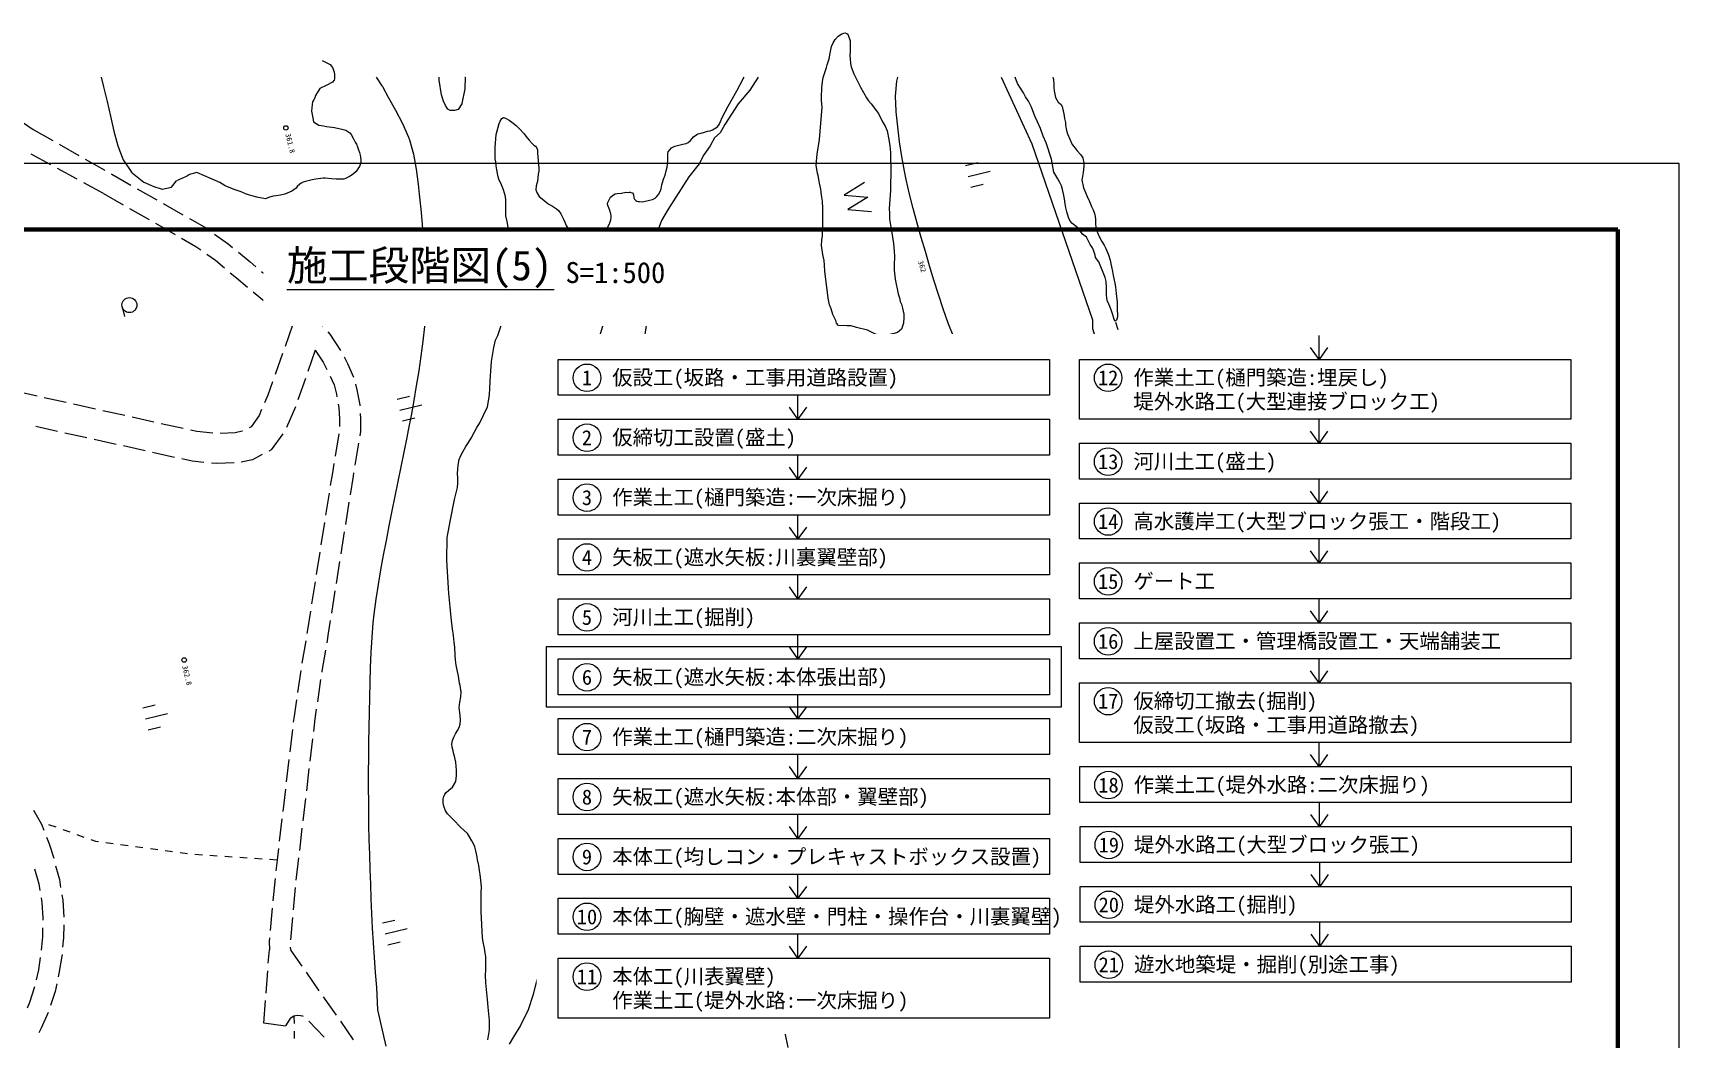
# Model space of a CAD drawing. Header units: millimetres. Extents: x -2078669 to -1085629, y -5987148 to 310365.
# Drawn here: x -1642424 to -1367638, y -1445646 to -1277635 of the extents above; entities that cross this region are included whole.
import ezdxf
from ezdxf.enums import TextEntityAlignment as Align

# ---------------------------------------------------------------- set-up
doc = ezdxf.new("R2010")
doc.units = ezdxf.units.MM
doc.header["$LTSCALE"] = 500
doc.layers.get('Defpoints').update_dxf_attribs({"color": 153})
for name, color, linetype, lineweight in [('D-BGD', 7, 'Continuous', 13), ('D-BYP-STRA', 1, 'Continuous', 25), ('D-DOC', 7, 'Continuous', 13), ('D-TTL', 2, 'Continuous', 140), ('D-TTL-LINE', 7, 'Continuous', 13), ('D-TTL-TXT', 7, 'Continuous', 13), ('◆ワイプアウト', 4, 'Continuous', 13)]:
    doc.layers.add(name, color=color, linetype=linetype, lineweight=lineweight)
doc.styles.add('MS ゴシック', font='MS Gothic.ttf')
doc.dimstyles.new('DIM-500-F', dxfattribs={"dimscale": 500, "dimtxt": 3.5, "dimasz": 2.5, "dimexe": 0, "dimexo": 2, "dimgap": 0.8, "dimtad": 1, "dimdec": 0, "dimzin": 0, "dimdsep": 46, "dimtxsty": 'MS ゴシック', "dimblk": 'OPEN', "dimcen": 0.1, "dimclrd": 256, "dimclre": 256, "dimclrt": 256, "dimaunit": 1, "dimadec": 4, "dimazin": 0, "dimtfac": 1, "dimtdec": 0, "dimtmove": 2, "dimatfit": 3, "dimldrblk": 'OPEN', "dimfxl": 1, "dimtolj": 1, "dimtzin": 0, "dimlwd": -1, "dimlwe": -1, "dimarcsym": 2})

# ---------------------------------------------------------------- blocks, each defined once
blk = doc.blocks.new('河川平面')
at = {"layer": 'D-BGD', "linetype": 'Continuous'}
for p, q in [((1665751, -2627335, 362709), (1668599, -2629243, 362870)), ((1668599, -2629243, 362870), (1671855, -2631103, 362880)), ((1672940, -2631723, 362883), (1676196, -2633584, 362893)), ((1671546, -2635177, 362885), (1668255, -2633378, 362875)), ((1677282, -2634204, 362896), (1680538, -2636064, 362906)), ((1824238, -2635273), (1826278, -2634775)), ((1675933, -2637574, 362897), (1672643, -2635776, 362888)), ((1824681, -2637094), (1828324, -2636205)), ((1680321, -2639972, 362910), (1677031, -2638174, 362900)), ((1680321, -2639972, 362910), (1683578, -2641829, 362813)), ((1685964, -2639160, 362788), (1689221, -2641018, 362694)), ((1825125, -2638916), (1827165, -2638419)), ((1684663, -2642448, 362781), (1687920, -2644305, 362684)), ((1690306, -2641638, 362662), (1693563, -2643495, 362568)), ((1689005, -2644925, 362651), (1692261, -2646782, 362554)), ((1706703, -2652972, 362376), (1709582, -2655375, 362431)), ((1705318, -2656377, 362393), (1708198, -2658777, 362448)), ((1761922, -2667453), (1765796, -2655569)), ((1765215, -2657353), (1765796, -2655569)), ((1683437, -2658881), (1683830, -2660500)), ((1711867, -2661946, 362460), (1710621, -2665482, 362484)), ((1849686, -2662713, 360164), (1849324, -2661518, 360120)), ((1850410, -2665105, 360252), (1850048, -2663909, 360208)), ((1710205, -2666662, 362492), (1708959, -2670198, 362517)), ((1715669, -2666127, 362690), (1714432, -2669666, 362633)), ((1851134, -2667496, 360340), (1850772, -2666300, 360296)), ((1714020, -2670847, 362614), (1712782, -2674386, 362557)), ((1851857, -2669887, 360428), (1851495, -2668691, 360384)), ((1669226, -2673783, 363040), (1665565, -2672969, 363117)), ((1781308, -2671772), (1783348, -2671276)), ((1781750, -2673593), (1785394, -2672707)), ((1852581, -2672278, 360516), (1852219, -2671083, 360472)), ((1853305, -2674670, 360604), (1852943, -2673475, 360560)), ((1674105, -2674868, 362937), (1670446, -2674054, 363014)), ((1678985, -2675954, 362835), (1675325, -2675139, 362912)), ((1683865, -2677039, 362733), (1680205, -2676225, 362809)), ((1712361, -2675562, 362539), (1710866, -2679001, 362496)), ((1729368, -2674281), (1731408, -2673786)), ((1729810, -2676103), (1733454, -2675217)), ((1782192, -2675416), (1784233, -2674920)), ((1672663, -2679672, 362948), (1669004, -2678859, 363025)), ((1688745, -2678124, 362630), (1685085, -2677310, 362707)), ((1693624, -2679209, 362528), (1689964, -2678395, 362605)), ((1730252, -2677926), (1732293, -2677430)), ((1677543, -2680757, 362846), (1673883, -2679943, 362923)), ((1682423, -2681841, 362745), (1678763, -2681028, 362821)), ((1719612, -2680100, 363216), (1718993, -2683797, 363298)), ((1722904, -2681637, 363242), (1722285, -2685334, 363321)), ((1687302, -2682925, 362643), (1683643, -2682112, 362719)), ((1692182, -2684009, 362541), (1688523, -2683196, 362618)), ((1717991, -2689965, 363311), (1717406, -2693668, 363257)), ((1721295, -2691504, 363297), (1720710, -2695208, 363243)), ((1821172, -2690819), (1823213, -2690322)), ((1821616, -2692640), (1825259, -2691753)), ((1717212, -2694903, 363239), (1716626, -2698606, 363186)), ((1822059, -2694463), (1824099, -2693966)), ((1720516, -2696443, 363225), (1719932, -2700146, 363171)), ((1716431, -2699841, 363168), (1715846, -2703546, 363114)), ((1719737, -2701380, 363154), (1719152, -2705085, 363100)), ((1715651, -2704780, 363096), (1715066, -2708484, 363042)), ((1718957, -2706319, 363082), (1718372, -2710023, 363028)), ((1714074, -2714653, 363030), (1713455, -2718350, 363128)), ((1713257, -2719584, 363131), (1712708, -2723289, 362961)), ((1716568, -2721122, 363085), (1716020, -2724828, 362912)), ((1686901, -2725847), (1688941, -2725352)), ((1687343, -2727669), (1690987, -2726783)), ((1687785, -2729492), (1689826, -2728996)), ((1711861, -2729476, 362814), (1711422, -2733201, 362870)), ((1715205, -2731021, 362831), (1714767, -2734745, 362887)), ((1711276, -2734442, 362888), (1710837, -2738166, 362944)), ((1714620, -2735986, 362906), (1714182, -2739710, 362962)), ((1710691, -2739407, 362963), (1710252, -2743130, 363018)), ((1838067, -2738260), (1838461, -2739880)), ((1714036, -2740951, 362980), (1713597, -2744675, 363037)), ((1710106, -2744372, 363037), (1709666, -2748096, 363093)), ((1672394, -2745773, 363478), (1671218, -2745349, 363449)), ((1674745, -2746622, 363535), (1673569, -2746197, 363507)), ((1677096, -2747469, 363593), (1675920, -2747046, 363564)), ((1713451, -2745916, 363055), (1713013, -2749640, 363112)), ((1681948, -2748555, 363625), (1680710, -2748389, 363631)), ((1684426, -2748887, 363613), (1683186, -2748721, 363619)), ((1686903, -2749220, 363600), (1685665, -2749053, 363607)), ((1689381, -2749552, 363588), (1688143, -2749385, 363594)), ((1691860, -2749884, 363576), (1690620, -2749718, 363582)), ((1694337, -2750217, 363563), (1693098, -2750051, 363569)), ((1696826, -2750427, 363506), (1695580, -2750343, 363542)), ((1699320, -2750594, 363433), (1698073, -2750511, 363469)), ((1701813, -2750762, 363359), (1700566, -2750678, 363396)), ((1704306, -2750930, 363286), (1703059, -2750845, 363323)), ((1706800, -2751097, 363213), (1705552, -2751013, 363250)), ((1709293, -2751264, 363140), (1708045, -2751181, 363177)), ((1708952, -2754304, 363161), (1708614, -2758035, 363015)), ((1712327, -2755851, 363113), (1711990, -2759582, 362965)), ((1708501, -2759279, 362967), (1708163, -2763011, 362822)), ((1711877, -2760826, 362916), (1711541, -2764558, 362768)), ((1726918, -2761757), (1728958, -2761262)), ((1727360, -2763579), (1731005, -2762693)), ((1707836, -2768491, 362757), (1708010, -2766237, 362740)), ((1727803, -2765402), (1729843, -2764905)), ((1707449, -2773476, 362793), (1707739, -2769738, 362766)), ((1714145, -2769991, 362508), (1716288, -2773062, 362320)), ((1795607, -2770743), (1797647, -2770248)), ((1796049, -2772565), (1799693, -2771679)), ((1707063, -2778461, 362830), (1707353, -2774722, 362802)), ((1717003, -2774087, 362258), (1719146, -2777157, 362070)), ((1796492, -2774388), (1798532, -2773892)), ((1712120, -2777308, 362830), (1712135, -2778558, 362836)), ((1710683, -2778985, 362810), (1707063, -2778461, 362830)), ((1712151, -2779808, 362842), (1712166, -2781058, 362848)), ((1717161, -2780842, 362175), (1714598, -2778126, 362508)), ((1719860, -2778181, 362008), (1722004, -2781253, 361820))]:
    blk.add_line(p, q, dxfattribs=at)
for points, elevation in [([(1716797, -2617742), (1718177, -2618433), (1718541, -2618893), (1718673, -2619187), (1718780, -2619534), (1718809, -2619688), (1718885, -2620091), (1718909, -2620329), (1718884, -2620633), (1718861, -2620776), (1718800, -2621038), (1718548, -2621356), (1717576, -2621872), (1716443, -2622419), (1715987, -2623130), (1715735, -2623566), (1715617, -2623970), (1715482, -2624211), (1715213, -2624664), (1715146, -2625115), (1715051, -2626229), (1715199, -2627021), (1715385, -2628006), (1716294, -2628557), (1717023, -2628669), (1717546, -2628751), (1718465, -2628876), (1718910, -2628952), (1720109, -2629234), (1720797, -2629347), (1721454, -2629813), (1721641, -2630104), (1721996, -2630703), (1722179, -2631044), (1722344, -2631373), (1722530, -2631692), (1722737, -2632167), (1722906, -2632656), (1723049, -2633080), (1723154, -2633568), (1723219, -2633910), (1723304, -2634400), (1723279, -2634745), (1723184, -2635089), (1723042, -2635443), (1722772, -2635848), (1722488, -2636255), (1722068, -2636646), (1721518, -2637042), (1720722, -2637421), (1720441, -2637551), (1719896, -2637577), (1719161, -2637576), (1718386, -2637521), (1717332, -2637414), (1716971, -2637413), (1715764, -2637565), (1715163, -2637656), (1714047, -2637923), (1713660, -2638044), (1713295, -2638245), (1713083, -2638409), (1712647, -2638783), (1712459, -2639034), (1712149, -2639308), (1711757, -2639583), (1710581, -2640089), (1709847, -2640206), (1709170, -2640335), (1708623, -2640416), (1708037, -2640548), (1707379, -2640852), (1706473, -2640683), (1705932, -2640542), (1705306, -2640390), (1704551, -2640177), (1704038, -2640031), (1703327, -2639652), (1702116, -2639303), (1700621, -2638662), (1699749, -2638125), (1695895, -2636429), (1695068, -2636647), (1694667, -2636799), (1694326, -2636981), (1694037, -2637141), (1692497, -2637813)], 362000), ([(1679931, -2620514), (1680333, -2622112), (1680916, -2624570), (1681493, -2627058), (1682038, -2629540), (1682714, -2632016), (1683633, -2634332), (1684992, -2636382), (1685109, -2636519), (1687080, -2638067), (1688731, -2638785), (1690100, -2639214), (1691672, -2638907), (1692497, -2637813)], 362000), ([(1725863, -2620514), (1726805, -2621973), (1726869, -2622102), (1727837, -2623869), (1729085, -2626052), (1730260, -2628261), (1731248, -2630536), (1731406, -2630984), (1732055, -2633387), (1732502, -2635859), (1732827, -2638364), (1733025, -2640047), (1733283, -2642548), (1733518, -2645048), (1733709, -2647545), (1733878, -2650041), (1734010, -2652540), (1734098, -2655035), (1734110, -2657522), (1734042, -2660009), (1733895, -2662151), (1733635, -2664631), (1733316, -2667112), (1732943, -2669586), (1732535, -2672062), (1732110, -2674527), (1731657, -2677001), (1731187, -2679464), (1730949, -2680700), (1730462, -2683154), (1729960, -2685611), (1729464, -2688059), (1728963, -2690516), (1728467, -2692965), (1727966, -2695422), (1727483, -2697867), (1727013, -2700330), (1726562, -2702781), (1726150, -2705243), (1725769, -2707712), (1725455, -2710184), (1725309, -2711623), (1725110, -2714115), (1724965, -2716615), (1724855, -2719113), (1724763, -2721621), (1724699, -2724121), (1724651, -2726632), (1724604, -2729142), (1724570, -2731649), (1724550, -2734152), (1724530, -2736655), (1724529, -2739145), (1724536, -2741641), (1724562, -2744124), (1724576, -2745424), (1724634, -2747891), (1724698, -2750350), (1724775, -2752805), (1724865, -2755256), (1724956, -2757707), (1725068, -2760160), (1725190, -2762617), (1725320, -2765079), (1725481, -2767548), (1725673, -2770023), (1725905, -2772509), (1726053, -2776285), (1727459, -2782307)], 362000), ([(1785720, -2684743), (1786779, -2682480), (1788229, -2680418), (1788996, -2679567), (1790895, -2677948), (1792407, -2676983), (1794693, -2675956), (1795619, -2675669), (1798059, -2675157), (1800538, -2674817), (1803034, -2674487), (1805485, -2674016), (1806163, -2673841), (1808583, -2673202), (1810983, -2672920), (1813590, -2672839), (1816163, -2672737), (1818622, -2672352), (1820817, -2671364), (1822181, -2670014), (1823074, -2668278), (1823344, -2666946), (1822777, -2665143), (1822256, -2663944), (1821323, -2661574), (1820484, -2659200), (1819695, -2656820), (1818947, -2654429), (1818216, -2652048), (1817513, -2649660), (1816810, -2647272), (1816133, -2644876), (1815485, -2642473), (1814872, -2640068), (1814319, -2637639), (1814030, -2636216), (1813594, -2633763), (1813214, -2631295), (1812901, -2628808), (1812657, -2626303), (1812646, -2626182), (1812541, -2623676), (1812739, -2621183), (1812923, -2620514)], 362000), ([(1830142, -2620514), (1835290, -2631677), (1845386, -2661068), (1845407, -2662476), (1846119, -2664869), (1846853, -2667264), (1847579, -2669653), (1848318, -2672039), (1849058, -2674425), (1849797, -2676811), (1850545, -2679202), (1850740, -2679832)], 362000), ([(1703520, -2679647), (1703495, -2679660), (1702280, -2679908), (1699801, -2680026)], 362460), ([(1706829, -2683559), (1705176, -2684421), (1703328, -2684795)], 362460), ([(1794617, -2782559), (1794114, -2780124), (1793714, -2777668), (1793392, -2775199), (1793111, -2772719), (1792856, -2770232), (1792616, -2767740), (1792384, -2765254), (1792166, -2762764), (1791953, -2760265), (1791735, -2757776), (1791516, -2755286), (1791303, -2752787), (1791085, -2750297), (1790872, -2747798), (1790645, -2745303), (1790432, -2742805), (1790196, -2740305), (1789961, -2737805), (1789703, -2735304), (1789641, -2734669), (1789353, -2732161), (1789064, -2729654), (1788753, -2727145), (1788442, -2724636), (1788130, -2722127), (1787811, -2719614), (1787499, -2717105), (1787180, -2714591), (1786869, -2712082), (1786554, -2709560), (1786251, -2707056), (1785949, -2704552), (1785660, -2702045), (1785393, -2699539), (1785158, -2697039), (1784967, -2694541), (1784864, -2692071), (1784890, -2689618), (1785121, -2687190), (1785693, -2684831), (1785720, -2684743)], 362000)]:
    blk.add_lwpolyline(points, dxfattribs=dict(at, elevation=elevation))
at = {"layer": 'D-BGD', "linetype": 'Continuous', "extrusion": (0.494072, 0.859535, 0.130736), "elevation": -1388033}
blk.add_lwpolyline([(-2771918, 549089), (-2772048, 549089), (-2775667, 548997)], dxfattribs=at)
at = {"layer": 'D-BGD', "linetype": 'Continuous'}
blk.add_lwpolyline([(1807331, -2638115), (1803983, -2640216), (1807922, -2640545), (1804573, -2642646), (1808513, -2642974)], dxfattribs=at)
at = {"layer": 'D-BGD', "linetype": 'Continuous', "extrusion": (0.081659, 0.092549, 0.992354), "elevation": 253439}
blk.add_lwpolyline([(-3020105, 899630), (-3023479, 898925), (-3023781, 898893)], dxfattribs=at)
at = {"layer": 'D-BGD', "linetype": 'Continuous', "extrusion": (0.089369, 0.104788, 0.990471), "elevation": 232983}
blk.add_lwpolyline([(-3006331, 956698), (-3009057, 956175), (-3010027, 956088)], dxfattribs=at)
at = {"layer": 'D-BGD', "linetype": 'Continuous', "extrusion": (-0.001079, -0.02159, 0.999766), "elevation": 417657}
blk.add_lwpolyline([(1828862, -2550216), (1831186, -2551696), (1831977, -2552297)], dxfattribs=at)
at = {"layer": 'D-BGD', "linetype": 'Continuous', "extrusion": (0.005543, -0.013738, 0.99989), "elevation": 408199}
blk.add_lwpolyline([(1695536, -2644704), (1696975, -2645725), (1698493, -2647005)], dxfattribs=at)
at = {"layer": 'D-BGD', "linetype": 'Continuous', "extrusion": (-0.634781, -0.757028, 0.154798), "elevation": 981085}
blk.add_lwpolyline([(3007389, 213070), (3009889, 213038), (3011138, 213056)], dxfattribs=at)
at = {"layer": 'D-BGD', "linetype": 'Continuous', "extrusion": (-0.630746, -0.752049, 0.191264), "elevation": 991416}
blk.add_lwpolyline([(3008618, 175984), (3009995, 175966), (3012367, 176002)], dxfattribs=at)
at = {"layer": 'D-BGD', "linetype": 'Continuous', "extrusion": (-0.381381, -0.437935, 0.814101), "elevation": 805936}
blk.add_lwpolyline([(3034360, -505688), (3037136, -505617), (3038108, -505639)], dxfattribs=at)
at = {"layer": 'D-BGD', "linetype": 'Continuous'}
for points in [[(1766364, -2657858), (1763988, -2657083), (1765796, -2655569)], [(1766224, -2657707), (1764189, -2657044), (1765736, -2655748)], [(1766083, -2657555), (1764393, -2657005), (1765679, -2655927)], [(1765943, -2657404), (1764595, -2656965), (1765620, -2656107)], [(1765802, -2657253), (1764798, -2656926), (1765562, -2656287)], [(1765661, -2657103), (1765000, -2656887), (1765503, -2656465)], [(1765520, -2656952), (1765203, -2656848), (1765445, -2656645)]]:
    blk.add_lwpolyline(points, close=True, dxfattribs=at)
at = {"layer": 'D-BGD', "linetype": 'Continuous', "extrusion": (-0.379054, -0.436057, 0.816194), "elevation": 807708}
blk.add_lwpolyline([(3034752, -513657), (3036334, -513617), (3038350, -513669)], dxfattribs=at)
at = {"layer": 'D-BGD', "linetype": 'Continuous', "extrusion": (0.37085, 0.393298, 0.841301), "elevation": -105260}
blk.add_lwpolyline([(-3071764, 834336), (-3073940, 834281), (-3075499, 834482)], dxfattribs=at)
at = {"layer": 'D-BGD', "linetype": 'Continuous', "extrusion": (-0.226375, -0.104374, 0.968432), "elevation": 240272}
blk.add_lwpolyline([(3137610, 521261), (3138077, 521397), (3141303, 521887)], dxfattribs=at)
at = {"layer": 'D-BGD', "linetype": 'Continuous', "extrusion": (-0.194659, -0.077897, 0.977773), "elevation": 228340}
blk.add_lwpolyline([(3112708, 664986), (3115041, 665463), (3116400, 665625)], dxfattribs=at)
at = {"layer": 'D-BGD', "linetype": 'Continuous', "extrusion": (-0.763269, -0.400087, 0.507298), "elevation": -62001}
blk.add_lwpolyline([(3161117, 457506), (3162390, 457538), (3164846, 457223)], dxfattribs=at)
at = {"layer": 'D-BGD', "linetype": 'Continuous', "extrusion": (-0.262269, 0.098875, 0.959916), "elevation": -364238}
blk.add_lwpolyline([(1896930, 2540823), (1899307, 2540877), (1900679, 2540809)], dxfattribs=at)
at = {"layer": 'D-BGD', "linetype": 'Continuous', "extrusion": (0.005211, -0.018837, 0.999809), "elevation": 421739}
blk.add_lwpolyline([(931446, -3026538), (930768, -3027380), (928977, -3028840), (928627, -3028915)], dxfattribs=at)
at = {"layer": 'D-BGD', "linetype": 'Continuous', "extrusion": (-0.005394, -0.116637, 0.99316), "elevation": 663407}
blk.add_lwpolyline([(1820544, -2538552), (1817888, -2538415), (1816815, -2538227)], dxfattribs=at)
at = {"layer": 'D-BGD', "linetype": 'Continuous', "extrusion": (0.007622, -0.01463, 0.999864), "elevation": 414681}
blk.add_lwpolyline([(1707425, -2674294), (1705510, -2677000), (1705125, -2677201)], dxfattribs=at)
at = {"layer": 'D-BGD', "linetype": 'Continuous', "extrusion": (-0.007662, -0.1282, 0.991719), "elevation": 690663}
blk.add_lwpolyline([(1854253, -2510921), (1852263, -2510843), (1850527, -2510562)], dxfattribs=at)
at = {"layer": 'D-BGD', "linetype": 'Continuous', "extrusion": (0.001574, -0.03209, 0.999484), "elevation": 451110}
blk.add_lwpolyline([(1568533, -2751997), (1565632, -2751997), (1564792, -2751872)], dxfattribs=at)
at = {"layer": 'D-BGD', "linetype": 'Continuous', "extrusion": (0.955321, -0.154345, 0.252069), "elevation": 2147996}
blk.add_lwpolyline([(-2376520, -184061), (-2378093, -184025), (-2380269, -184057)], dxfattribs=at)
at = {"layer": 'D-BGD', "linetype": 'Continuous', "extrusion": (0.953803, -0.154196, 0.257843), "elevation": 2150470}
blk.add_lwpolyline([(-2377302, -197824), (-2377893, -197812), (-2381051, -197859)], dxfattribs=at)
at = {"layer": 'D-BGD', "linetype": 'Continuous', "extrusion": (0.964239, -0.155465, 0.214646), "elevation": 2152735}
blk.add_lwpolyline([(-2402205, -101416), (-2405309, -101461), (-2405955, -101444)], dxfattribs=at)
at = {"layer": 'D-BGD', "linetype": 'Continuous', "extrusion": (0.958092, -0.154802, 0.241032), "elevation": 2153379}
blk.add_lwpolyline([(-2402488, -160762), (-2404600, -160793), (-2406237, -160748)], dxfattribs=at)
at = {"layer": 'D-BGD', "linetype": 'Continuous', "extrusion": (0.9502, -0.152574, 0.271737), "elevation": 2144919}
blk.add_lwpolyline([(-2409568, -228391), (-2413155, -228293), (-2413316, -228300)], dxfattribs=at)
at = {"layer": 'D-BGD', "linetype": 'Continuous', "extrusion": (-0.890748, 0.111409, 0.440632), "elevation": -1669058}
blk.add_lwpolyline([(2490924, 1223527), (2493636, 1223389), (2494670, 1223405)], dxfattribs=at)
at = {"layer": 'D-BGD', "linetype": 'Continuous', "extrusion": (-0.894102, 0.112045, 0.433621), "elevation": -1682235}
blk.add_lwpolyline([(2491555, 1212199), (2493178, 1212116), (2495303, 1212151)], dxfattribs=at)
at = {"layer": 'D-BGD', "linetype": 'Continuous', "extrusion": (-0.0021, -0.016095, 0.999868), "elevation": 404060}
blk.add_lwpolyline([(2009504, -2497752), (2011142, -2499908), (2011624, -2500833)], dxfattribs=at)
at = {"layer": 'D-BGD', "linetype": 'Continuous', "extrusion": (-0.011851, -0.019507, 0.999739), "elevation": 397095}
blk.add_lwpolyline([(2854450, -1471855), (2855383, -1472600), (2857324, -1474265)], dxfattribs=at)
at = {"layer": 'D-BGD', "linetype": 'Continuous', "extrusion": (0.021322, 0.125766, 0.991831), "elevation": 50846}
blk.add_lwpolyline([(-2115223, 2455368), (-2114760, 2455383), (-2113985, 2455242)], dxfattribs=at)
at = {"layer": 'D-BGD', "linetype": 'Continuous', "extrusion": (-0.420586, 0.063083, 0.905057), "elevation": -563800}
blk.add_lwpolyline([(2465353, 2053613), (2467292, 2053681), (2469100, 2053747)], dxfattribs=at)
at = {"layer": 'D-BGD', "linetype": 'Continuous', "extrusion": (0.028455, -0.008239, 0.999561), "elevation": 433338}
blk.add_lwpolyline([(-2179985, -2356760), (-2182208, -2358144), (-2183236, -2358616)], dxfattribs=at)
at = {"layer": 'D-BGD', "linetype": 'Continuous', "extrusion": (0.027459, -0.006993, 0.999598), "elevation": 428343}
blk.add_lwpolyline([(-2254355, -2288579), (-2256425, -2289779), (-2257675, -2290308)], dxfattribs=at)
at = {"layer": 'D-BGD', "linetype": 'Continuous', "extrusion": (0.884988, -0.097201, 0.455356), "elevation": 1948606}
blk.add_lwpolyline([(-2547433, -588760), (-2550744, -588704), (-2551183, -588723)], dxfattribs=at)
at = {"layer": 'D-BGD', "linetype": 'Continuous', "extrusion": (-0.035639, -0.016567, 0.999227), "elevation": 349017}
blk.add_lwpolyline([(3205519, 369254), (3206391, 368999), (3209044, 367981)], dxfattribs=at)
at = {"layer": 'D-BGD', "linetype": 'Continuous', "extrusion": (-0.841987, 0.058751, 0.536289), "elevation": -1373708}
blk.add_lwpolyline([(2639604, 1303299), (2641095, 1303422), (2643349, 1303384)], dxfattribs=at)
at = {"layer": 'D-BGD', "linetype": 'Continuous', "extrusion": (-0.795837, 0.056889, 0.602833), "elevation": -1270100}
blk.add_lwpolyline([(2635677, 1414954), (2637867, 1415131), (2639419, 1415106)], dxfattribs=at)
at = {"layer": 'D-BGD', "linetype": 'Continuous', "extrusion": (-0.293922, -0.009871, 0.955778), "elevation": -128017}
blk.add_lwpolyline([(2820030, 1649604), (2820629, 1649526), (2822009, 1649492)], dxfattribs=at)
at = {"layer": 'D-BGD', "linetype": 'Continuous', "extrusion": (0.003297, -0.014377, 0.999891), "elevation": 408654}
blk.add_lwpolyline([(1672190, -2761438), (1672166, -2761730), (1671685, -2764614), (1671574, -2765135)], dxfattribs=at)
at = {"layer": 'D-BGD', "linetype": 'Continuous', "extrusion": (0.081294, -0.003671, 0.996683), "elevation": 510823}
blk.add_lwpolyline([(-2685792, -1798909), (-2685853, -1798911), (-2686338, -1799044), (-2688863, -1800988)], dxfattribs=at)
at = {"layer": 'D-BGD', "linetype": 'Continuous', "extrusion": (0.011, -0.016721, 0.9998), "elevation": 427950}
blk.add_lwpolyline([(-126043, -3221876), (-127420, -3223375), (-128646, -3224574)], dxfattribs=at)
at = {"layer": 'D-BGD', "linetype": 'Continuous', "extrusion": (0.637031, -0.216842, 0.73971), "elevation": 1933013}
blk.add_lwpolyline([(-2086799, -1584962), (-2089538, -1585018), (-2090541, -1584904)], dxfattribs=at)
at = {"layer": 'D-BGD', "linetype": 'Continuous', "extrusion": (0.006544, -0.014921, 0.999867), "elevation": 415583}
blk.add_lwpolyline([(1670106, -2766054), (1669839, -2767311), (1669077, -2769655)], dxfattribs=at)
at = {"layer": 'D-BGD', "linetype": 'Continuous', "extrusion": (-0.684496, 0.348215, 0.640478), "elevation": -1878045}
blk.add_lwpolyline([(1717192, 2039316), (1720014, 2039574), (1720930, 2039565)], dxfattribs=at)
at = {"layer": 'D-BGD', "linetype": 'Continuous'}
for points in [[(1800012, -2628897, 359990), (1800276, -2625588, 360040), (1800180, -2624391, 359980), (1800201, -2623873, 359970), (1800204, -2622283, 359940), (1800318, -2621322, 359940), (1800481, -2620596, 359940), (1801013, -2618929, 359940), (1801143, -2618462, 359940), (1801292, -2617983, 359940), (1801456, -2617477, 359990), (1801604, -2616536, 359990), (1801861, -2615426, 359960), (1802141, -2614780, 359960), (1802287, -2614506, 359960), (1802442, -2614215, 359960), (1802971, -2613677, 359910), (1803564, -2613268, 359870), (1803878, -2613183, 359860), (1804136, -2613135, 359860), (1804400, -2613218, 359890), (1804586, -2613336, 359890), (1804934, -2614436, 359980), (1804960, -2616135, 359980), (1804925, -2616980, 359990), (1804967, -2617488, 360000), (1805017, -2618244, 360000), (1805129, -2618792, 360000), (1805589, -2619957, 360000), (1806676, -2622220, 360030), (1807680, -2623985, 360060), (1808041, -2624481, 360070), (1808473, -2624994, 360050), (1809669, -2626604, 360010), (1810382, -2627994, 360010), (1810745, -2628607, 360030), (1811120, -2629480, 360040), (1811392, -2630951, 360050), (1811587, -2631997, 360050), (1811680, -2633100, 360050), (1811719, -2634276, 360050), (1811722, -2635616, 360050), (1811708, -2639472, 360070), (1811451, -2642427, 360070), (1811505, -2643277, 360070), (1811522, -2644210, 360070), (1811747, -2645585, 360070), (1811878, -2646179, 360080), (1812218, -2648277, 360080), (1812312, -2649578, 360090), (1812342, -2650448, 360090), (1812320, -2651912, 360080), (1812317, -2652740, 360030), (1812460, -2654276, 359890), (1812990, -2656726, 359770), (1813177, -2657364, 359760), (1813329, -2657982, 359730), (1813513, -2658445, 359710), (1813711, -2659124, 359710), (1813897, -2660085, 359700), (1813913, -2660659, 359700), (1813889, -2661603, 359760), (1813549, -2662596, 359840), (1812835, -2663177, 359980), (1812307, -2663312, 360000), (1811565, -2663520, 360010), (1810804, -2663659, 360020), (1810221, -2663670, 360030), (1809660, -2663543, 360040), (1809174, -2663426, 360070), (1807859, -2662762, 360100), (1806040, -2662316, 359880), (1805681, -2662237, 359900), (1805051, -2662070, 359950), (1804402, -2662055, 359960), (1803018, -2661975, 359980), (1802681, -2661597, 359980), (1802594, -2661166, 359990), (1802092, -2660174, 359980), (1801762, -2659223, 359940), (1801512, -2658514, 359920), (1801262, -2657424, 359920), (1800741, -2652892, 360130), (1800653, -2651942, 360120), (1800607, -2651119, 360120), (1800417, -2650145, 360120), (1800151, -2648642, 360120), (1800247, -2647752, 360120), (1800326, -2647013, 360120), (1800411, -2645320, 360120), (1800411, -2644397, 360120), (1800398, -2643156, 360120), (1800371, -2642379, 360120), (1800334, -2641239, 360120), (1800258, -2640549, 360120), (1800146, -2639781, 360120), (1800047, -2639251, 360120), (1799948, -2638721, 360120), (1799855, -2638241, 360120), (1799711, -2637548, 360120), (1799602, -2636954, 360120)], [(1740666, -2620514, 360210), (1740667, -2620552, 360210), (1740617, -2622484, 360210), (1740143, -2624934, 360220), (1740123, -2624969, 360220), (1739500, -2625913, 360220), (1738889, -2626093, 360220), (1738198, -2626111, 360220), (1737797, -2625846, 360220), (1737386, -2625275, 360220), (1737067, -2624527, 360210), (1736734, -2623481, 360210), (1736370, -2621023, 360210), (1736337, -2620514, 360210)], [(1789581, -2620514, 360020), (1789578, -2620523, 360020), (1788193, -2622691, 360000), (1786263, -2624984, 359980), (1784050, -2628453, 360040), (1783242, -2629799, 360060), (1782304, -2630668, 360070), (1781592, -2631988, 360110), (1780532, -2633490, 360150), (1779780, -2635018, 360220), (1778042, -2637180, 360340), (1775860, -2640574, 360400), (1774576, -2642547, 360400), (1773471, -2644449, 360400), (1772599, -2646889, 360340), (1771889, -2648787, 360160), (1771550, -2650922, 360130), (1771604, -2651992, 360130), (1771580, -2653097, 360130), (1771649, -2654001, 360130), (1771591, -2654844, 360150), (1771656, -2655955, 360180), (1771546, -2657230, 360190), (1771313, -2659080, 360210), (1771099, -2660917, 360210), (1770604, -2663805, 360220), (1770538, -2665024, 360220), (1770467, -2666010, 360210), (1770482, -2667749, 360210), (1770453, -2669405, 360220), (1770389, -2671282, 360230), (1770460, -2673226, 360240), (1770391, -2674790, 360210), (1770375, -2676223, 360210), (1770296, -2676823, 360210), (1770337, -2679119, 360240), (1770536, -2681863, 360280), (1770614, -2683211, 360300), (1770785, -2684659, 360290), (1770849, -2685411, 360290), (1770997, -2686338, 360300), (1771324, -2688256, 360320), (1771415, -2688701, 360320), (1771692, -2690486, 360320), (1771925, -2691947, 360300), (1772073, -2693035, 360300), (1772088, -2693609, 360300), (1772178, -2694837, 360300), (1772108, -2695501, 360300), (1772059, -2697191, 360240), (1771898, -2699659, 360210), (1771494, -2700442, 360190), (1770725, -2702122, 360200), (1770024, -2702919, 360180), (1769303, -2703312, 360180), (1768846, -2703464, 360180), (1767839, -2703670, 360180), (1767176, -2703761, 360180), (1765981, -2703974, 360210), (1765422, -2704103, 360230), (1764897, -2704274, 360240), (1764486, -2704407, 360250), (1764061, -2704624, 360280), (1763488, -2704940, 360300), (1762938, -2705535, 360320), (1762188, -2706719, 360210), (1761802, -2707270, 360240), (1761601, -2707801, 360260), (1761194, -2709170, 360280), (1760898, -2710188, 360280), (1760258, -2714411, 360330), (1759414, -2720235, 360310), (1758693, -2724780, 360260), (1757872, -2730260, 360180), (1757186, -2733280, 360040), (1756687, -2735934, 360010), (1756503, -2737017, 360010), (1756345, -2738275, 360010), (1756310, -2743353, 360000), (1756296, -2748213, 359980), (1756202, -2750604, 360000), (1756103, -2751378, 360000), (1756002, -2752496, 360010), (1755927, -2753710, 360020), (1755897, -2754546, 360020), (1755793, -2754948, 360020), (1755498, -2755540, 360020), (1755409, -2755915, 360030), (1755281, -2756199, 360030), (1754949, -2756677, 360030), (1754434, -2757050, 360050)], [(1760987, -2648069, 360290), (1761612, -2647863, 360290), (1762241, -2647613, 360290), (1762978, -2647253, 360290), (1763448, -2646877, 360290), (1763682, -2646631, 360290), (1764060, -2646214, 360290), (1764328, -2645848, 360290), (1764603, -2645349, 360290), (1764853, -2644835, 360280), (1764983, -2644368, 360280), (1765038, -2644031, 360280), (1765078, -2643661, 360280), (1765016, -2643326, 360280), (1764852, -2642770, 360280), (1764662, -2642338, 360280), (1764537, -2641932, 360280), (1764470, -2641547, 360280), (1764976, -2640546, 360200), (1765447, -2640148, 360200), (1765706, -2640020, 360200), (1766059, -2639946, 360200), (1766772, -2639871, 360200), (1767500, -2639748, 360200), (1767737, -2639757, 360200), (1768061, -2639735, 360200), (1768227, -2639727, 360200), (1768324, -2639760, 360200), (1768615, -2639835, 360200), (1768743, -2640013, 360200), (1768775, -2640158, 360200), (1768795, -2640284, 360200), (1768836, -2640493, 360220), (1768874, -2640688, 360230), (1768940, -2640875, 360240), (1769045, -2640993, 360250), (1769198, -2641128, 360280), (1769373, -2641205, 360300), (1769592, -2641285, 360300), (1769819, -2641311, 360300), (1770274, -2641342, 360300), (1771481, -2641090, 360290), (1771982, -2640940, 360280), (1772403, -2640709, 360280), (1772612, -2640506, 360280), (1772954, -2640092, 360280), (1773236, -2639642, 360280), (1773388, -2639176, 360280), (1773547, -2638518, 360280), (1773797, -2637542, 360280), (1774096, -2636861, 360280), (1774265, -2636185, 360280), (1774405, -2635562, 360280), (1774521, -2634475, 360280), (1774506, -2633579, 360280), (1774521, -2633252, 360280), (1774566, -2633013, 360280), (1775136, -2632303, 360180), (1775720, -2632050, 360180), (1776366, -2631868, 360180), (1777019, -2631736, 360180), (1777605, -2631600, 360180), (1777933, -2631430, 360180), (1778324, -2631090, 360180), (1778579, -2630787, 360180), (1778828, -2630515, 360180), (1779388, -2630122, 360180), (1779550, -2629961, 360180), (1780085, -2629853, 360180), (1780671, -2629717, 360180), (1781120, -2629537, 360180), (1781593, -2629497, 360190), (1781991, -2629346, 360190), (1782825, -2628798, 360190), (1783072, -2628410, 360190), (1783336, -2627950, 360190), (1783586, -2627275, 360190), (1784603, -2625345, 360190), (1786064, -2622782, 360090), (1787084, -2620808, 359940), (1787271, -2620514, 359921)], [(1834724, -2624535, 360250), (1834250, -2623813, 360250), (1833876, -2623160, 360260), (1833388, -2622383, 360270), (1832917, -2621558, 360300), (1832478, -2620514, 360300)], [(1838802, -2620514, 360060), (1838808, -2620539, 360060), (1838877, -2620901, 360060), (1838954, -2621730, 360070), (1838969, -2622246, 360080), (1839013, -2622791, 360080), (1839120, -2623348, 360080), (1839260, -2623947, 360080), (1839655, -2624705, 360090), (1839961, -2624915, 360090), (1840128, -2625046, 360090), (1840366, -2625414, 360090), (1840511, -2626166, 360090), (1840612, -2626651, 360090), (1840681, -2627013, 360090), (1840763, -2627453, 360090), (1840888, -2628078, 360090)], [(1840888, -2628078, 360090), (1840933, -2628542, 360090), (1841077, -2629455, 360090), (1841233, -2630007, 360090), (1842036, -2631760, 360070), (1842497, -2632383, 360070), (1842869, -2632839, 360070), (1843492, -2633520, 360070), (1843795, -2634017, 360070), (1843878, -2634353, 360070), (1843957, -2634779, 360070), (1843973, -2635353, 360070), (1843938, -2635956, 360070), (1843877, -2636463, 360070), (1843740, -2637123, 360070), (1843638, -2637641, 360070), (1843883, -2638981, 360070), (1844227, -2639767, 360070), (1844507, -2640424, 360070), (1844908, -2641312, 360070), (1845252, -2642098, 360070), (1845527, -2642683, 360080), (1845768, -2643306, 360090), (1845858, -2643773, 360090), (1845907, -2644309, 360100), (1845913, -2644600, 360100), (1845900, -2645043, 360100), (1845997, -2645537, 360100), (1846105, -2646072, 360100), (1846366, -2646741, 360100), (1846647, -2647375, 360100), (1846984, -2647973, 360100), (1847356, -2648590, 360100), (1847637, -2649144, 360100), (1848088, -2650187, 360100), (1848377, -2651069, 360100), (1848494, -2651667, 360100), (1848592, -2652219, 360100), (1848749, -2652990, 360100), (1848889, -2653670, 360100), (1849130, -2654916, 360100), (1849251, -2655527, 360100), (1849329, -2656114, 360100), (1849352, -2656635, 360100), (1849542, -2658071, 360100), (1849557, -2658667, 360100), (1849542, -2659155, 360100), (1849550, -2659563, 360100), (1849569, -2660070, 360100), (1849565, -2660379, 360100), (1849530, -2660740, 360100), (1849393, -2661099, 360110), (1849241, -2661243, 360110), (1849022, -2661002, 360110), (1848902, -2660609, 360110), (1848751, -2660050, 360110), (1848527, -2659356, 360110), (1848279, -2658844, 360100), (1848116, -2658405, 360100), (1847889, -2657836, 360070), (1847796, -2657356, 360060), (1847773, -2656915, 360060), (1847744, -2656403, 360060), (1847739, -2655569, 360060), (1847671, -2654665, 360060), (1847536, -2653976, 360060), (1846493, -2651335, 360060), (1845939, -2650613, 360070), (1845861, -2650268, 360070), (1845730, -2649893, 360070), (1845591, -2649433, 360070), (1845390, -2649040, 360070), (1845029, -2648464, 360070), (1844810, -2648003, 360070), (1844388, -2647253, 360070), (1843769, -2646724, 360070), (1843178, -2645946, 360070), (1842948, -2645664, 360070), (1841990, -2644883, 360070), (1841656, -2644460, 360070), (1841402, -2643980, 360070), (1841128, -2642992, 360070), (1840982, -2642342, 360070), (1840851, -2641667, 360070), (1840732, -2640850, 360070), (1840564, -2639980, 360070), (1840429, -2639291, 360090), (1840228, -2638657, 360110), (1839987, -2638114, 360110), (1839613, -2637519, 360130), (1839282, -2636971, 360140), (1838968, -2636375, 360140), (1838543, -2634204, 360190), (1837675, -2631480, 360190), (1837158, -2630352, 360190), (1836720, -2629108, 360190), (1836243, -2627992, 360210), (1835863, -2627128, 360220), (1835626, -2626576, 360220), (1835222, -2625514, 360230), (1834724, -2624535, 360250)], [(1743072, -2678372, 360130), (1744425, -2675597, 359980), (1744670, -2674308, 359930), (1744771, -2673489, 359930), (1744827, -2672529, 359930), (1744886, -2671364, 359930), (1744901, -2670415, 359930), (1744975, -2669604, 359930), (1745092, -2667976, 359940), (1745481, -2665673, 359970), (1745754, -2664435, 359980), (1746126, -2663668, 359980), (1746580, -2662337, 360010), (1746909, -2661142, 360020), (1747257, -2659554, 360020), (1747341, -2658945, 360020), (1747349, -2658269, 360020), (1747270, -2657705, 360030), (1747248, -2657242, 360040), (1747239, -2656534, 360040), (1747348, -2655985, 360040), (1747501, -2655577, 360040), (1747592, -2655098, 360040), (1747956, -2653301, 360040), (1748134, -2652711, 360040), (1748228, -2651704, 360050), (1748247, -2651069, 360050), (1748306, -2650445, 360050), (1748235, -2647659, 360090), (1747871, -2645582, 360090), (1747682, -2644608, 360100), (1747494, -2643670, 360120), (1747479, -2642011, 360110), (1747471, -2641061, 360110), (1747403, -2640457, 360110), (1747096, -2639346, 360150), (1746737, -2638505, 360150), (1746328, -2637532, 360150), (1746216, -2637145, 360150), (1746104, -2636596, 360150), (1745991, -2636012, 360150), (1745860, -2635336, 360150), (1745799, -2634679, 360150), (1745725, -2634186, 360150), (1745705, -2633598, 360150), (1745688, -2632285, 360150), (1745887, -2630092, 360180), (1746356, -2628252, 360300), (1746522, -2627863, 360300), (1746799, -2627422, 360300), (1747121, -2627284, 360300), (1747425, -2627355, 360280), (1748055, -2627705, 360280), (1748717, -2628178, 360280), (1749217, -2628593, 360280), (1749780, -2629158, 360270), (1750525, -2629990, 360270), (1751014, -2630583, 360270), (1751383, -2631025, 360270), (1751877, -2631610, 360270), (1752158, -2631863, 360270), (1752429, -2632054, 360270), (1752605, -2632270, 360270), (1752747, -2632686, 360270), (1752786, -2633159, 360270), (1752834, -2633878, 360270), (1752897, -2634410, 360270), (1752959, -2635126, 360270), (1752978, -2635714, 360270), (1752979, -2636234, 360270), (1752906, -2636722, 360270), (1752809, -2637313, 360270), (1752751, -2637936, 360270), (1752673, -2638272, 360270), (1752552, -2638664, 360270), (1752509, -2639320, 360270), (1752683, -2639800, 360270), (1753067, -2640437, 360270), (1753567, -2640851, 360270), (1753875, -2641097, 360270), (1754281, -2641434, 360270), (1754761, -2641803, 360270), (1755255, -2642087, 360270), (1755949, -2642485, 360270), (1756294, -2642788, 360270), (1756689, -2643326, 360270), (1756913, -2643778, 360270), (1757106, -2644246, 360270), (1757305, -2644741, 360270), (1757542, -2645293, 360270), (1757710, -2645562, 360270), (1757936, -2645911, 360270), (1758095, -2646499, 360280), (1758167, -2646875, 360280), (1758195, -2647167, 360280), (1758494, -2647489, 360290), (1758709, -2647717, 360290), (1759133, -2647983, 360290), (1760036, -2648157, 360290), (1760479, -2648169, 360290), (1760987, -2648069, 360290)], [(1799602, -2636954, 360120), (1799522, -2636573, 360120), (1799287, -2635296, 360120), (1799374, -2634020, 360120), (1799478, -2633399, 360120), (1799860, -2630908, 360120), (1800012, -2628897, 359990)], [(1718173, -2670437, 362762), (1718824, -2671896, 362550), (1719208, -2673455, 363040), (1719292, -2673907, 363032)], [(1722399, -2671781, 362806), (1722633, -2672714, 363040), (1723108, -2675259, 363000), (1723118, -2675428, 363017)], [(1719518, -2675137, 363010), (1719620, -2675688, 363000), (1719733, -2677598, 363230), (1719732, -2678860, 363209)], [(1723189, -2676670, 363145), (1723237, -2677502, 363230), (1723232, -2679678, 363200), (1723110, -2680403, 363216)], [(1739448, -2686001, 360050), (1739516, -2685301, 360070), (1739705, -2684349, 360070), (1739955, -2683674, 360090), (1740313, -2683072, 360110), (1740826, -2682179, 360110), (1741226, -2681544, 360120), (1741703, -2680814, 360150), (1742224, -2679868, 360160), (1742647, -2679051, 360160), (1743072, -2678372, 360130)], [(1744474, -2781280, 360240), (1744768, -2779626, 360080), (1744767, -2778865, 360050), (1744767, -2778022, 360050), (1744547, -2775797, 360170), (1744432, -2774531, 360190), (1744336, -2773415, 360210), (1744136, -2771755, 360230), (1744107, -2770481, 360280), (1744143, -2769555, 360380), (1744129, -2768417, 360480), (1744148, -2767401, 360510), (1744019, -2766762, 360510), (1743901, -2765944, 360500), (1743711, -2764970, 360490), (1743563, -2764204, 360490), (1743338, -2759900, 360120), (1743347, -2758520, 360020), (1743388, -2756803, 359990), (1743407, -2755706, 360000), (1743298, -2754652, 360030), (1743198, -2753683, 360060), (1743100, -2752969, 360070), (1742950, -2752168, 360100), (1742767, -2751221, 360160), (1742678, -2750754, 360220), (1742563, -2750192, 360280), (1742462, -2749684, 360340), (1742297, -2749070, 360370), (1742073, -2748515, 360330), (1741811, -2748029, 360260), (1741393, -2747351, 360240), (1741057, -2746812, 360240), (1739951, -2745807, 360270), (1738691, -2744506, 360080), (1737750, -2743515, 360080), (1737424, -2743039, 360070), (1737152, -2742249, 360070), (1737044, -2741714, 360070), (1737038, -2741503, 360080), (1737032, -2741072, 360090), (1737060, -2740743, 360100), (1737167, -2740516, 360110), (1737322, -2740247, 360120), (1737538, -2739991, 360120), (1737992, -2739583, 360130), (1738560, -2739056, 360070), (1739109, -2738160, 360030), (1739265, -2737108, 360030), (1739251, -2736269, 360030), (1739110, -2734908, 360050), (1738901, -2733888, 360060), (1738811, -2733583, 360060), (1738670, -2733006, 360070), (1738552, -2732408, 360060), (1738495, -2731844, 360060), (1738576, -2731302, 360060), (1738778, -2730750, 360060), (1739080, -2730185, 360060), (1739413, -2729626, 360060), (1739693, -2729119, 360060), (1739872, -2728587, 360060), (1739906, -2727845, 360040), (1739841, -2727116, 360030), (1739714, -2725751, 360010), (1739823, -2724879, 359990), (1739949, -2724018, 359990), (1740013, -2723224, 360000), (1739849, -2722126, 360010), (1739762, -2721695, 360030), (1739569, -2720546, 360050), (1739215, -2718693, 360100), (1739081, -2717843, 360120), (1739051, -2717112, 360100), (1738963, -2715700, 360100), (1738879, -2714844, 360120), (1738726, -2713764, 360130), (1738564, -2712621, 360120), (1738420, -2711247, 360110), (1738319, -2710220, 360110), (1738170, -2708992, 360100), (1738058, -2707844, 360100), (1737975, -2706723, 360090), (1737922, -2705874, 360090), (1737607, -2701183, 360070), (1737693, -2697403, 360020), (1738229, -2694423, 359990), (1738932, -2691033, 359980), (1739427, -2689068, 360040), (1739444, -2688317, 360040), (1739473, -2687964, 360040), (1739454, -2687435, 360050), (1739415, -2686720, 360050), (1739448, -2686001, 360050)], [(1669905, -2757581, 363260), (1670020, -2758345, 363250), (1670200, -2760882, 363210), (1670189, -2761314, 363240)], [(1754434, -2757050, 360050), (1753962, -2757932, 360080), (1753823, -2758314, 360090), (1753780, -2758509, 360090), (1753706, -2759100, 360100), (1753740, -2759662, 360120), (1753853, -2760811, 360130), (1754029, -2762792, 360130), (1754153, -2763659, 360130), (1754069, -2766114, 360050), (1753656, -2767134, 360000), (1753005, -2769851, 360000), (1752045, -2773728, 359990), (1751220, -2776287, 360030), (1749934, -2778905, 360090), (1748775, -2780742, 360130), (1748021, -2781992, 360150)], [(1713626, -2777356, 362560), (1713610, -2777345, 362560), (1713184, -2777262, 362560), (1712628, -2777207, 362790), (1712120, -2777308, 362830), (1711459, -2777735, 362820), (1710728, -2778914, 362811)]]:
    blk.add_polyline3d(points, dxfattribs=at)
for centre, radius in [((1710773, -2628999, 361837), 375), ((1684651, -2658586), 1250), ((1693782, -2717850, 362810), 375), ((1800476, -2734160, 362610), 375), ((1839282, -2737966), 1250)]:
    blk.add_circle(centre, radius, dxfattribs=at)
at = {"layer": 'D-BGD', "linetype": 'Continuous', "style": 'MS ゴシック'}
for s, rotation, p in [('361.8', 283.66942, (1710670, -2630030, 361837)), ('362', 287.06163, (1816252, -2651284, 362000)), ('362.8', 283.66942, (1693445, -2718888)), ('362.6', 283.66942, (1800133, -2735207))]:
    blk.add_text(s, height=900, rotation=rotation, dxfattribs=at).set_placement(p)
blk = doc.blocks.new('_Open')
at = {"color": 0, "linetype": 'ByBlock', "lineweight": -2}
for p, q in [((-1, 0.17), (0, 0)), ((-1, -0.17), (0, 0)), ((0, 0), (-1, 0))]:
    blk.add_line(p, q, dxfattribs=at)
blk = doc.blocks.new('施工ステップ')
at = {"layer": 'D-DOC'}
for points in [[(1766486, -3253641), (1848486, -3253641), (1848486, -3259641), (1766486, -3259641)], [(1853486, -3253641), (1935486, -3253641), (1935486, -3263641), (1853486, -3263641)], [(1766486, -3263641), (1848486, -3263641), (1848486, -3269641), (1766486, -3269641)], [(1853486, -3267641), (1935486, -3267641), (1935486, -3273641), (1853486, -3273641)], [(1766486, -3273641), (1848486, -3273641), (1848486, -3279641), (1766486, -3279641)], [(1853486, -3277641), (1935486, -3277641), (1935486, -3283641), (1853486, -3283641)], [(1766486, -3283641), (1848486, -3283641), (1848486, -3289641), (1766486, -3289641)], [(1853486, -3287641), (1935486, -3287641), (1935486, -3293641), (1853486, -3293641)], [(1766486, -3293641), (1848486, -3293641), (1848486, -3299641), (1766486, -3299641)], [(1853486, -3297641), (1935486, -3297641), (1935486, -3303641), (1853486, -3303641)], [(1766486, -3303641), (1848486, -3303641), (1848486, -3309641), (1766486, -3309641)], [(1853486, -3307641), (1935486, -3307641), (1935486, -3317641), (1853486, -3317641)], [(1766486, -3313641), (1848486, -3313641), (1848486, -3319641), (1766486, -3319641)], [(1853539, -3321641), (1935539, -3321641), (1935539, -3327641), (1853539, -3327641)], [(1766486, -3323641), (1848486, -3323641), (1848486, -3329641), (1766486, -3329641)], [(1853592, -3331641), (1935592, -3331641), (1935592, -3337641), (1853592, -3337641)], [(1766486, -3333641), (1848486, -3333641), (1848486, -3339641), (1766486, -3339641)], [(1766486, -3343641), (1848486, -3343641), (1848486, -3349641), (1766486, -3349641)], [(1853592, -3341641), (1935592, -3341641), (1935592, -3347641), (1853592, -3347641)], [(1853592, -3351641), (1935592, -3351641), (1935592, -3357641), (1853592, -3357641)], [(1766486, -3353641), (1848486, -3353641), (1848486, -3363641), (1766486, -3363641)]]:
    blk.add_lwpolyline(points, close=True, dxfattribs=at)
for centre in [(1771277, -3256726), (1858277, -3256726), (1771277, -3266726), (1858277, -3270726), (1771277, -3276726), (1858277, -3280726), (1771277, -3286726), (1858277, -3290726), (1771277, -3296726), (1858277, -3300726), (1771277, -3306726), (1858277, -3310726), (1771277, -3316726), (1771277, -3326726), (1858330, -3324726), (1858383, -3334726), (1771277, -3336726), (1858383, -3344726), (1771277, -3346726), (1771277, -3356726), (1858383, -3354726)]:
    blk.add_circle(centre, 2300, dxfattribs=at)
at = {"layer": 'D-DOC', "style": 'MS ゴシック'}
for s, p in [('1', (1771277, -3256726)), ('12', (1858277, -3256726)), ('2', (1771277, -3266726)), ('13', (1858277, -3270726)), ('3', (1771277, -3276726)), ('14', (1858277, -3280726)), ('4', (1771277, -3286726)), ('15', (1858277, -3290726)), ('5', (1771277, -3296726)), ('16', (1858277, -3300726)), ('6', (1771277, -3306726)), ('17', (1858277, -3310726)), ('7', (1771277, -3316726)), ('18', (1858330, -3324726)), ('8', (1771277, -3326726)), ('9', (1771277, -3336726)), ('19', (1858383, -3334726)), ('20', (1858383, -3344726)), ('10', (1771277, -3346726)), ('21', (1858383, -3354726)), ('11', (1771277, -3356726))]:
    blk.add_text(s, height=2500, dxfattribs=at).set_placement(p, align=Align.MIDDLE_CENTER)
for s, p in [('仮設工(坂路・工事用道路設置)', (1775486, -3256675)), ('作業土工(樋門築造:埋戻し)', (1862486, -3256675)), ('堤外水路工(大型連接ブロック工)', (1862486, -3260675)), ('仮締切工設置(盛土)', (1775486, -3266675)), ('河川土工(盛土)', (1862486, -3270675)), ('作業土工(樋門築造:一次床掘り)', (1775486, -3276675)), ('高水護岸工(大型ブロック張工・階段工)', (1862486, -3280675)), ('矢板工(遮水矢板:川裏翼壁部)', (1775486, -3286675)), ('ゲート工', (1862486, -3290675)), ('河川土工(掘削)', (1775486, -3296675)), ('上屋設置工・管理橋設置工・天端舗装工', (1862486, -3300675)), ('矢板工(遮水矢板:本体張出部)', (1775486, -3306675)), ('仮締切工撤去(掘削)', (1862486, -3310675)), ('仮設工(坂路・工事用道路撤去)', (1862486, -3314675)), ('作業土工(樋門築造:二次床掘り)', (1775486, -3316675)), ('作業土工(堤外水路:二次床掘り)', (1862539, -3324675)), ('矢板工(遮水矢板:本体部・翼壁部)', (1775486, -3326675)), ('堤外水路工(大型ブロック張工)', (1862592, -3334675)), ('本体工(均しコン・プレキャストボックス設置)', (1775486, -3336675)), ('堤外水路工(掘削)', (1862592, -3344675)), ('本体工(胸壁・遮水壁・門柱・操作台・川裏翼壁)', (1775486, -3346675)), ('本体工(川表翼壁)', (1775486, -3356675)), ('遊水地築堤・掘削(別途工事)', (1862592, -3354675)), ('作業土工(堤外水路:一次床掘り)', (1775486, -3360675))]:
    blk.add_text(s, height=2500, dxfattribs=at).set_placement(p, align=Align.MIDDLE_LEFT)
at = {"layer": 'D-DOC'}
for points in [[(1893486, -3253641), (1893486, -3249641)], [(1806486, -3263641), (1806486, -3259641)], [(1893486, -3267641), (1893486, -3263641)], [(1806486, -3273641), (1806486, -3269641)], [(1893486, -3277641), (1893486, -3273641)], [(1806486, -3283641), (1806486, -3279641)], [(1893486, -3287641), (1893486, -3283641)], [(1806486, -3293641), (1806486, -3289641)], [(1893486, -3297641), (1893486, -3293641)], [(1806486, -3303641), (1806486, -3299641)], [(1893486, -3307641), (1893486, -3303641)], [(1806486, -3313641), (1806486, -3309641)], [(1893486, -3321641), (1893486, -3317641)], [(1806486, -3323641), (1806486, -3319641)], [(1893539, -3331641), (1893539, -3327641)], [(1806486, -3333641), (1806486, -3329641)], [(1893592, -3341641), (1893592, -3337641)], [(1806486, -3343641), (1806486, -3339641)], [(1806486, -3353641), (1806486, -3349641)], [(1893592, -3351641), (1893592, -3347641)]]:
    blk.add_leader(points, dimstyle='DIM-500-F', override={"dimasz": 4, "dimldrblk": 'Open90'}, dxfattribs=at)

msp = doc.modelspace()

# ---------------------------------------------------------------- linework, layer by layer
at = {"layer": 'D-TTL'}
msp.add_line((-1377887.6, -1310452.3), (-1377887.6, -1585452.3), dxfattribs=at)
at = {"layer": 'Defpoints', "color": 1}
msp.add_lwpolyline([(-1788137.6, -1596452.3), (-1367637.6, -1596452.3), (-1367637.6, -1299452.3), (-1788137.6, -1299452.3)], close=True, dxfattribs=at)

# ---------------------------------------------------------------- block references
at = {"layer": 'D-BGD'}
msp.add_blockref('河川平面', (-3310965.8, 1335500.2), dxfattribs=at)

# ---------------------------------------------------------------- next in the draw order: wipeouts: each hides what was drawn before it
msp.add_wipeout([(-1603988.4, -1310452.3), (-1533369.6, -1310452.3), (-1533369.6, -1326589.1), (-1603988.4, -1326589.1)]).dxf.layer = '◆ワイプアウト'

# ---------------------------------------------------------------- next in the draw order: linework, layer by layer
at = {"layer": 'D-TTL'}
msp.add_line((-1777887.6, -1310452.3), (-1377887.6, -1310452.3), dxfattribs=at)
at = {"layer": 'D-TTL-LINE'}
msp.add_line((-1600054.3, -1320452.3), (-1555387.6, -1320452.3), dxfattribs=at)

# ---------------------------------------------------------------- next in the draw order: texts
at = {"layer": 'D-TTL-TXT', "style": 'MS ゴシック'}
for s, height, p in [('施工段階図(5)', 5000, (-1577887.6, -1320452.3)), ('S=1:500', 3500, (-1545197, -1320452.3))]:
    msp.add_text(s, height=height, dxfattribs=at).set_placement(p, align=Align.BOTTOM_CENTER)

# ---------------------------------------------------------------- next in the draw order: wipeouts: each hides what was drawn before it
msp.add_wipeout([(-1558320.9, -1327935.5), (-1382011.3, -1327935.5), (-1382011.3, -1444796.2), (-1558320.9, -1444796.2)]).dxf.layer = '◆ワイプアウト'

# ---------------------------------------------------------------- next in the draw order: linework, layer by layer
at = {"layer": 'D-BYP-STRA'}
msp.add_lwpolyline([(-1556729.8, -1390141), (-1470729.8, -1390141), (-1470729.8, -1380141), (-1556729.8, -1380141)], close=True, dxfattribs=at)

# ---------------------------------------------------------------- next in the draw order: block references
at = {"layer": 'D-DOC'}
msp.add_blockref('施工ステップ', (-3321215.8, 1921500.2), dxfattribs=at)

doc.saveas('drawing.dxf')
